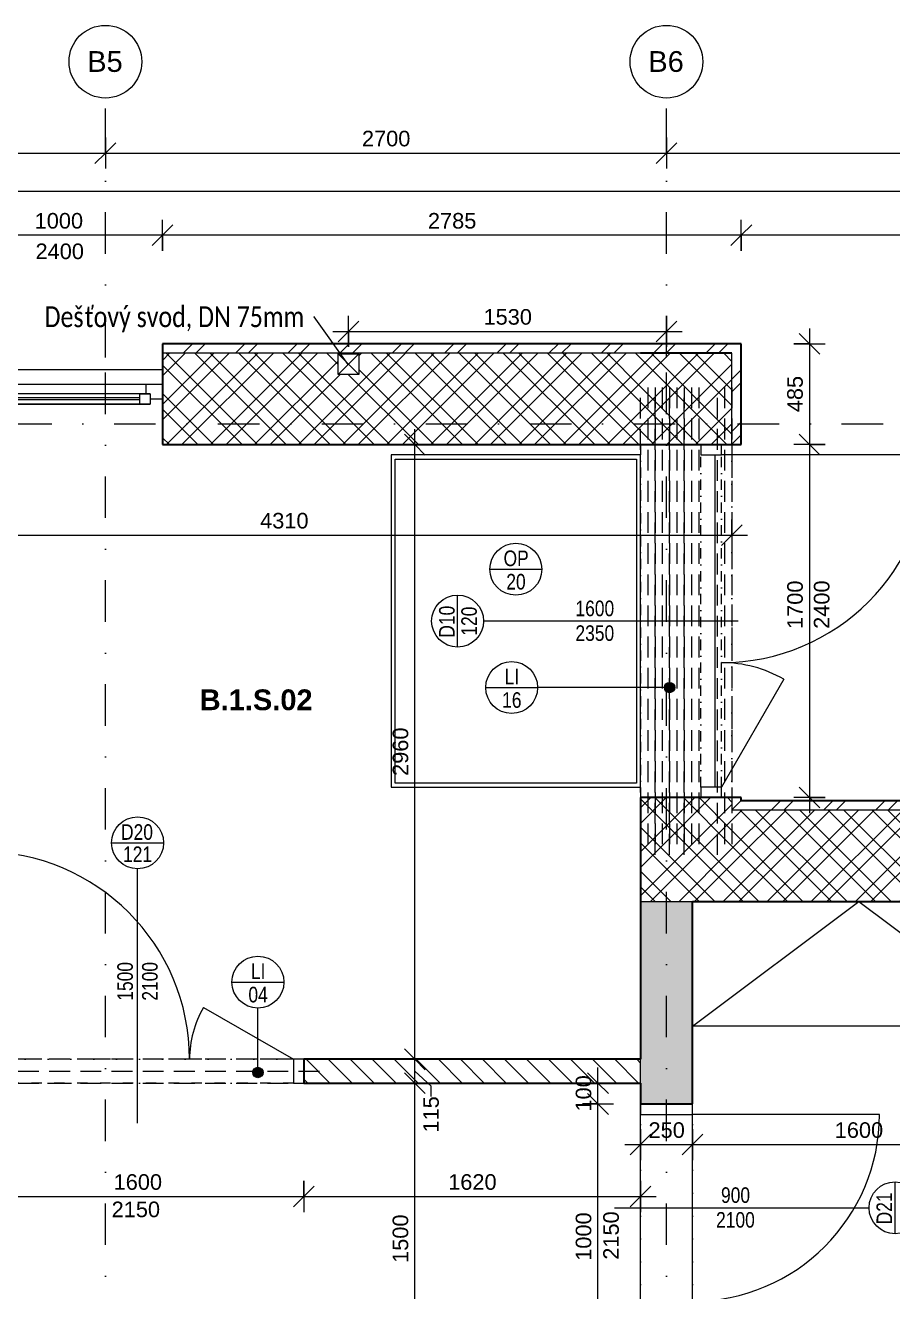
# Model space of a CAD drawing. Header units: millimetres. Extents: x -8633 to 38101, y -2985 to 57546.
# Drawn here: x 12186 to 16359, y 51424 to 57522 of the extents above; entities that cross this region are included whole.
import ezdxf

# ---------------------------------------------------------------- set-up
doc = ezdxf.new("R2010")
doc.units = ezdxf.units.MM
for name, pattern in [('HA_Dash_3mm-S1mm', [150, 100, -50]), ('HA_DashDot_10mm-S3mm', [500, 200, -150, 0, -150]), ('HA_DashDot_2_2mm-S0_6mm', [110, 50, -30, 0, -30])]:
    doc.linetypes.add(name, pattern=pattern)
for name, color, linetype, lineweight in [('A-____-____-DIMS', 9, 'Continuous', 5), ('A-____-____-DIMS-50', 9, 'Continuous', 5), ('A-AREA-____-IDEN', 9, 'Continuous', 9), ('A-DOOR-____-IDEN', 9, 'Continuous', 9), ('A-DOOR-____-MCUT', 9, 'HA_DashDot_2_2mm-S0_6mm', 9), ('A-DOOR-____-OTLN', 9, 'Continuous', 9), ('A-DOOR-FRAM-MCUT', 9, 'Continuous', 9), ('A-FLOR-____-OTLN', 9, 'Continuous', 9), ('A-GENM-____-HDLN', 9, 'HA_Dash_3mm-S1mm', 9), ('A-GENM-____-IDEN', 9, 'Continuous', 9), ('A-GENM-____-OTLN', 9, 'Continuous', 9), ('A-GLAZ-____-IDEN', 9, 'Continuous', 9), ('A-GLAZ-____-MCUT', 9, 'Continuous', 5), ('A-GLAZ-____-OTLN', 9, 'Continuous', 5), ('A-WALL-____-MCUT', 9, 'Continuous', 25), ('A-WALL-____-PATT', 9, 'Continuous', 25), ('G-____-____-TEXT', 9, 'Continuous', 5), ('I-FURN-____-OTLN', 9, 'Continuous', 9), ('I-WALL-____-MCUT', 9, 'Continuous', 25), ('M-HVAC-DUCT-OTLN', 9, 'Continuous', 9), ('S-GRID-____-IDEN', 9, 'Continuous', 9), ('S-GRID-____-OTLN', 9, 'Continuous', 5)]:
    doc.layers.add(name, color=color, linetype=linetype, lineweight=lineweight)
doc.styles.add('Arial', font='arial.ttf', dxfattribs={"height": 100})
doc.styles.add('Arial_1', font='arial.ttf', dxfattribs={"height": 75})
doc.styles.add('Arial_2', font='arial.ttf', dxfattribs={"width": 0.8, "height": 75})
doc.styles.add('Arial_B', font='arialbd.ttf', dxfattribs={"height": 100})
doc.styles.add('Calibri_1', font='calibri.ttf', dxfattribs={"width": 0.8, "height": 100})
doc.dimstyles.new('Inner_Dimensions', dxfattribs={"dimscale": 304.8, "dimtxt": 76.519455, "dimasz": 0.328084, "dimexe": 0.246063, "dimexo": 0.0625, "dimgap": 0.032808, "dimtad": 1, "dimdec": 0, "dimzin": 0, "dimdsep": 46, "dimtxsty": 'Arial_1', "dimblk1": 'OBLIQUE', "dimblk2": 'OBLIQUE', "dimsah": 1, "dimcen": 0.09, "dimdle": 0.246063, "dimazin": 0, "dimtfac": 1, "dimtdec": 4, "dimtix": 1, "dimtmove": 0, "dimatfit": 3, "dimfxl": 0.246063, "dimfxlon": 1, "dimtvp": 1, "dimtolj": 1, "dimtzin": 0, "dimlwd": 9, "dimlwe": 9, "dimarcsym": 2})
doc.dimstyles.new('Inner_Dimensions_1', dxfattribs={"dimscale": 304.8, "dimtxt": 76.519455, "dimasz": 0.328084, "dimexe": 0.246063, "dimexo": 0.0625, "dimgap": 0.032808, "dimtad": 1, "dimdec": 0, "dimzin": 0, "dimdsep": 46, "dimtxsty": 'Arial_1', "dimblk1": 'OBLIQUE', "dimblk2": 'OBLIQUE', "dimsah": 1, "dimcen": 0.09, "dimdle": 0.246063, "dimazin": 0, "dimtfac": 1, "dimtdec": 4, "dimtix": 1, "dimtmove": 2, "dimatfit": 3, "dimfxl": 0.246063, "dimfxlon": 1, "dimtvp": 1, "dimtolj": 1, "dimtzin": 0, "dimlwd": 9, "dimlwe": 9, "dimarcsym": 2})
doc.dimstyles.new('Inner_Dimensions_2', dxfattribs={"dimscale": 304.8, "dimtxt": 76.519455, "dimasz": 0.328084, "dimexe": 0.246063, "dimexo": 0.0625, "dimgap": 0.032808, "dimtad": 1, "dimdec": 0, "dimzin": 0, "dimdsep": 46, "dimtxsty": 'Arial_1', "dimblk1": 'OBLIQUE', "dimblk2": 'OBLIQUE', "dimsah": 1, "dimcen": 0.09, "dimdle": 0.246063, "dimazin": 0, "dimtfac": 1, "dimtdec": 4, "dimtix": 1, "dimtmove": 1, "dimatfit": 3, "dimfxl": 0.246063, "dimfxlon": 1, "dimtvp": 1, "dimtolj": 1, "dimtzin": 0, "dimlwd": 9, "dimlwe": 9, "dimarcsym": 2})
pattern_1 = [(45, (0, 0), (-106.066, 106.066), []), (45, (75, 0), (-106.066, 106.066), []), (315, (0, 0), (106.066, 106.066), []), (315, (75, 0), (106.066, 106.066), [])]
pattern_2 = [(45, (0, 0), (-125.7236, 125.7236), []), (45, (0, 190.5), (-125.7236, 125.7236), [])]

# ---------------------------------------------------------------- blocks, each defined once
blk = doc.blocks.new('HA_DR_Single_Swing_Solid - In_BJ_900x2100_Vstupni-2124274-DPS_1NP - B')
at = {"layer": 'A-DOOR-____-MCUT'}
for p, q in [((-450, 125), (450, 125)), ((-450, -125), (450, -125))]:
    blk.add_line(p, q, dxfattribs=at)
at = {"layer": 'A-DOOR-____-OTLN'}
for p, q in [((-500, 125), (500, 125)), ((-500, -125), (500, -125))]:
    blk.add_line(p, q, dxfattribs=at)
at = {"layer": 'A-DOOR-____-OTLN', "lineweight": 5}
blk.add_line((450, -1025), (450, -125), dxfattribs=at)
blk.add_arc((450, -125), 900, 180, 270, dxfattribs=at)
at = {"layer": 'A-DOOR-FRAM-MCUT'}
for p, q in [((-450, 125), (-500, 125)), ((-450, -125), (-450, 125)), ((500, 125), (450, 125)), ((450, 125), (450, -125)), ((-500, -125), (-450, -125)), ((450, -125), (500, -125))]:
    blk.add_line(p, q, dxfattribs=at)
blk = doc.blocks.new('HA_DR_Double_Swing_Solid - In_OBJ_1500x2100_1000-1827100-DPS_1NP - B')
at = {"layer": 'A-DOOR-____-MCUT'}
for p, q in [((-750, 57.5), (750, 57.5)), ((-750, -57.5), (750, -57.5))]:
    blk.add_line(p, q, dxfattribs=at)
at = {"layer": 'A-DOOR-____-OTLN', "lineweight": 5}
for p, q in [((-317, -307.5), (-750, -57.5)), ((750, -1057.5), (750, -57.5))]:
    blk.add_line(p, q, dxfattribs=at)
for centre, radius, start, end in [((-750, -57.5), 500, 330, 0), ((750, -57.5), 1000, 180, 270)]:
    blk.add_arc(centre, radius, start, end, dxfattribs=at)
at = {"layer": 'A-DOOR-FRAM-MCUT'}
for p, q in [((-750, 57.5), (-800, 57.5)), ((-750, -57.5), (-750, 57.5)), ((800, 57.5), (750, 57.5)), ((750, 57.5), (750, -57.5)), ((-800, -57.5), (-750, -57.5)), ((750, -57.5), (800, -57.5))]:
    blk.add_line(p, q, dxfattribs=at)
blk = doc.blocks.new('HA_WD_SinglePanel - 1000x2400-1670805-DPS_1NP - B')
at = {"layer": 'A-GLAZ-____-MCUT'}
for p, q in [((-420, 70), (-500, 70)), ((-420, 25), (-420, 70)), ((500, 70), (420, 70)), ((420, 70), (420, 25)), ((-500, 0), (-440, 0)), ((-440, -25), (-440, 25)), ((-440, 25), (-390, 25)), ((-390, 25), (-390, -25)), ((390, 5), (-390, 5)), ((390, -25), (390, 25)), ((390, 25), (440, 25)), ((440, 25), (440, -25)), ((440, 0), (500, 0)), ((-390, -25), (-440, -25)), ((390, -5), (-390, -5)), ((440, -25), (390, -25))]:
    blk.add_line(p, q, dxfattribs=at)
at = {"layer": 'A-GLAZ-____-OTLN'}
for p, q in [((420, 70), (-420, 70)), ((440, 25), (-440, 25)), ((-440, -25), (-440, 25)), ((390, 25), (-390, 25)), ((440, 25), (440, -25)), ((-440, -25), (440, -25)), ((390, -25), (-390, -25))]:
    blk.add_line(p, q, dxfattribs=at)
blk = doc.blocks.new('HA_DR_Double_Swing_Solid_FrameButt - In_FAS_1600x2350_1000-2015541-DPS_1NP - B')
at = {"layer": 'A-DOOR-____-MCUT'}
for p, q in [((850, 220), (-850, 220)), ((-800, -70), (800, -70)), ((-800, -170), (800, -170)), ((850, -220), (-850, -220))]:
    blk.add_line(p, q, dxfattribs=at)
at = {"layer": 'A-DOOR-____-OTLN', "lineweight": 5}
for p, q in [((-280.4, -470), (-800, -170)), ((800, -1170), (800, -170))]:
    blk.add_line(p, q, dxfattribs=at)
for centre, radius, start, end in [((-800, -170), 600, 330, 360), ((800, -170), 1000, 180, 270)]:
    blk.add_arc(centre, radius, start, end, dxfattribs=at)
at = {"layer": 'A-DOOR-FRAM-MCUT'}
for p, q in [((-800, -70), (-850, -70)), ((-800, -170), (-800, -70)), ((850, -70), (800, -70)), ((800, -70), (800, -170)), ((-850, -170), (-800, -170)), ((800, -170), (850, -170))]:
    blk.add_line(p, q, dxfattribs=at)
blk = doc.blocks.new('NAB_Šatní_skříň_ADNS - 600x2000xšířka-1488385-DPS_1NP - B')
at = {"layer": 'I-FURN-____-OTLN'}
for p, q in [((0, -600), (800, 0)), ((800, 0), (1600, -600)), ((1600, -600), (0, -600))]:
    blk.add_line(p, q, dxfattribs=at)
blk = doc.blocks.new('Cistici zona_ram - Cistici zona_ram-1747755-DPS_1NP - B')
at = {"layer": 'A-GENM-____-OTLN'}
for p, q in [((15145.7, 55453), (13945.7, 55453)), ((13945.7, 55453), (13945.7, 53853)), ((13965.7, 53873), (13965.7, 55433)), ((13965.7, 55433), (15125.7, 55433)), ((15125.7, 55433), (15125.7, 53873)), ((15145.7, 53853), (15145.7, 55453)), ((13945.7, 53853), (15145.7, 53853)), ((15125.7, 53873), (13965.7, 53873))]:
    blk.add_line(p, q, dxfattribs=at)
blk = doc.blocks.new('TB_Porotherm KP11_5_1750mm - TB_Porotherm KP11_5_1750mm-1925687-DPS_1NP - B')
at = {"layer": 'A-GENM-____-HDLN'}
for p, q in [((875, 57.5), (-875, 57.5)), ((-875, 0), (875, 0)), ((-875, -57.5), (875, -57.5))]:
    blk.add_line(p, q, dxfattribs=at)
blk = doc.blocks.new('TB_Porotherm KP7_2250mm - TB_Porotherm KP7_2250mm-1947817-DPS_1NP - B')
at = {"layer": 'A-GENM-____-HDLN'}
for p, q in [((-1125, 35), (1125, 35)), ((-1125, 0), (1125, 0)), ((1125, -35), (-1125, -35))]:
    blk.add_line(p, q, dxfattribs=at)
blk = doc.blocks.new('Grid - Radius 3_5mm-353793-DPS_1NP - B')
at = {"layer": 'S-GRID-____-IDEN'}
blk.add_circle((0, 0), 3.5, dxfattribs=at)
blk = doc.blocks.new('DIMBLOCK1-DPS_1NP - B')
at = {"layer": 'A-____-____-DIMS-50', "lineweight": 9}
for p, q in [((15959, 56062.7), (15959, 55503)), ((15884, 55987.7), (16034, 55987.7)), ((15959, 55987.7), (15884, 55987.7)), ((15959, 55987.7), (15909, 56037.7)), ((15959, 55987.7), (16009, 55937.7)), ((15959, 55503), (15909, 55553)), ((16034, 55503), (15884, 55503)), ((15959, 55503), (16009, 55453)), ((15959, 55503), (16034, 55503))]:
    blk.add_line(p, q, dxfattribs=at)
at = {"layer": 'A-____-____-DIMS-50', "color": 0, "lineweight": 9, "insert": (15851.6, 55658.8), "char_height": 75, "width": 207.662, "attachment_point": 1, "rotation": 90, "line_spacing_factor": 0.941778, "style": 'Arial_1'}
blk.add_mtext('485', dxfattribs=at)
blk = doc.blocks.new('_Oblique')
at = {"color": 0, "linetype": 'ByBlock', "lineweight": -2}
blk.add_line((-0.5, -0.5), (0.5, 0.5), dxfattribs=at)
blk = doc.blocks.new('DIMBLOCK2-DPS_1NP - B')
at = {"layer": 'A-____-____-DIMS-50', "lineweight": 9}
for p, q in [((15959, 55503), (15909, 55553)), ((16034, 55503), (15884, 55503)), ((15959, 55503), (15959, 53728)), ((15959, 55503), (16009, 55453)), ((15959, 55503), (16034, 55503)), ((15959, 53803), (15909, 53853)), ((16034, 53803), (15884, 53803)), ((15959, 53803), (16009, 53753)), ((15959, 53803), (16034, 53803))]:
    blk.add_line(p, q, dxfattribs=at)
at = {"layer": 'A-____-____-DIMS-50', "color": 0, "lineweight": 9, "insert": (15851.6, 54615.1), "char_height": 75, "width": 276.883, "attachment_point": 1, "rotation": 90, "line_spacing_factor": 0.941778, "style": 'Arial_1'}
blk.add_mtext('1700', dxfattribs=at)
blk = doc.blocks.new('DIMBLOCK56-DPS_1NP - B')
at = {"layer": 'A-____-____-DIMS-50', "lineweight": 9}
for p, q in [((15630.7, 56435.9), (15630.7, 56585.9)), ((15630.7, 56510.9), (15680.7, 56560.9)), ((21205.7, 56435.9), (21205.7, 56585.9)), ((21205.7, 56510.9), (21255.7, 56560.9)), ((15630.7, 56510.9), (15580.7, 56460.9)), ((21280.7, 56510.9), (15630.7, 56510.9)), ((15630.7, 56510.9), (15630.7, 56435.9)), ((21205.7, 56510.9), (21155.7, 56460.9)), ((21205.7, 56510.9), (21205.7, 56435.9))]:
    blk.add_line(p, q, dxfattribs=at)
at = {"layer": 'A-____-____-DIMS-50', "color": 0, "lineweight": 9, "insert": (18302.8, 56618.2), "char_height": 75, "width": 276.883, "attachment_point": 1, "line_spacing_factor": 0.941778, "style": 'Arial_1'}
blk.add_mtext('5575', dxfattribs=at)
blk = doc.blocks.new('DIMBLOCK57-DPS_1NP - B')
at = {"layer": 'A-____-____-DIMS-50', "lineweight": 9}
for p, q in [((12845.7, 56435.9), (12845.7, 56585.9)), ((12845.7, 56510.9), (12895.7, 56560.9)), ((15630.7, 56435.9), (15630.7, 56585.9)), ((15630.7, 56510.9), (15680.7, 56560.9)), ((12845.7, 56510.9), (12795.7, 56460.9)), ((15630.7, 56510.9), (12845.7, 56510.9)), ((12845.7, 56510.9), (12845.7, 56435.9)), ((15630.7, 56510.9), (15580.7, 56460.9)), ((15630.7, 56510.9), (15630.7, 56435.9))]:
    blk.add_line(p, q, dxfattribs=at)
at = {"layer": 'A-____-____-DIMS-50', "color": 0, "lineweight": 9, "insert": (14122.8, 56618.2), "char_height": 75, "width": 276.883, "attachment_point": 1, "line_spacing_factor": 0.941778, "style": 'Arial_1'}
blk.add_mtext('2785', dxfattribs=at)
blk = doc.blocks.new('DIMBLOCK58-DPS_1NP - B')
at = {"layer": 'A-____-____-DIMS-50', "lineweight": 9}
for p, q in [((11845.7, 56435.9), (11845.7, 56585.9)), ((11845.7, 56510.9), (11895.7, 56560.9)), ((12845.7, 56435.9), (12845.7, 56585.9)), ((12845.7, 56510.9), (12895.7, 56560.9)), ((11845.7, 56510.9), (11795.7, 56460.9)), ((12845.7, 56510.9), (11845.7, 56510.9)), ((11845.7, 56510.9), (11845.7, 56435.9)), ((12845.7, 56510.9), (12795.7, 56460.9)), ((12845.7, 56510.9), (12845.7, 56435.9))]:
    blk.add_line(p, q, dxfattribs=at)
at = {"layer": 'A-____-____-DIMS-50', "color": 0, "lineweight": 9, "insert": (12230.3, 56618.2), "char_height": 75, "width": 276.883, "attachment_point": 1, "line_spacing_factor": 0.941778, "style": 'Arial_1'}
blk.add_mtext('1000', dxfattribs=at)
blk = doc.blocks.new('HA_TAG_Door_TypeMark_wDimensions - Scale50_Right with Bouble-921060-DPS_1NP - B')
at = {"layer": 'A-DOOR-____-IDEN'}
for p, q in [((0, 5), (0, -19.5)), ((-2.5, -22), (2.5, -22))]:
    blk.add_line(p, q, dxfattribs=at)
blk.add_circle((0, -22), 2.5, dxfattribs=at)
blk = doc.blocks.new('HA_TAG_Door_TypeMark_wDimensions - Scale50_Left with Bouble-921048-DPS_1NP - B')
at = {"layer": 'A-DOOR-____-IDEN'}
for p, q in [((-2.5, 22), (2.5, 22)), ((0, -5), (0, 19.5))]:
    blk.add_line(p, q, dxfattribs=at)
blk.add_circle((0, 22), 2.5, dxfattribs=at)
blk = doc.blocks.new('DIMBLOCK143-DPS_1NP - B')
at = {"layer": 'A-____-____-DIMS-50', "lineweight": 9}
for p, q in [((11275.7, 55141.7), (11275.7, 54991.7)), ((11275.7, 55066.7), (11275.7, 55141.7)), ((15585.7, 55141.7), (15585.7, 54991.7)), ((15585.7, 55066.7), (15585.7, 55141.7)), ((11275.7, 55066.7), (11225.7, 55016.7)), ((11275.7, 55066.7), (11325.7, 55116.7)), ((11275.7, 55066.7), (15660.7, 55066.7)), ((15585.7, 55066.7), (15535.7, 55016.7)), ((15585.7, 55066.7), (15635.7, 55116.7))]:
    blk.add_line(p, q, dxfattribs=at)
at = {"layer": 'A-____-____-DIMS-50', "color": 0, "lineweight": 9, "insert": (13315.3, 55174), "char_height": 75, "width": 276.883, "attachment_point": 1, "line_spacing_factor": 0.941778, "style": 'Arial_1'}
blk.add_mtext('4310', dxfattribs=at)
blk = doc.blocks.new('DIMBLOCK151-DPS_1NP - B')
at = {"layer": 'A-____-____-DIMS-50', "lineweight": 9}
for p, q in [((14866.2, 52327.7), (15016.2, 52327.7)), ((14941.2, 52327.7), (14866.2, 52327.7)), ((14941.2, 52327.7), (14891.2, 52377.7)), ((14941.2, 51327.7), (14941.2, 52327.7)), ((14941.2, 52327.7), (14991.2, 52277.7)), ((14941.2, 51327.7), (14891.2, 51377.7)), ((14866.2, 51327.7), (15016.2, 51327.7)), ((14941.2, 51327.7), (14866.2, 51327.7)), ((14941.2, 51327.7), (14991.2, 51277.7))]:
    blk.add_line(p, q, dxfattribs=at)
at = {"layer": 'A-____-____-DIMS-50', "color": 0, "lineweight": 9, "insert": (14833.9, 51572.6), "char_height": 75, "width": 276.883, "attachment_point": 1, "rotation": 90, "line_spacing_factor": 0.941778, "style": 'Arial_1'}
blk.add_mtext('1000', dxfattribs=at)
blk = doc.blocks.new('DIMBLOCK152-DPS_1NP - B')
at = {"layer": 'A-____-____-DIMS-50', "lineweight": 9}
for p, q in [((14941.2, 52427.7), (14891.2, 52477.7)), ((14941.2, 52327.7), (14941.2, 52502.7)), ((14866.2, 52427.7), (15016.2, 52427.7)), ((14941.2, 52427.7), (14866.2, 52427.7)), ((14941.2, 52427.7), (14991.2, 52377.7)), ((14866.2, 52327.7), (15016.2, 52327.7)), ((14941.2, 52327.7), (14866.2, 52327.7)), ((14941.2, 52327.7), (14891.2, 52377.7)), ((14941.2, 52327.7), (14991.2, 52277.7))]:
    blk.add_line(p, q, dxfattribs=at)
at = {"layer": 'A-____-____-DIMS-50', "color": 0, "lineweight": 9, "insert": (14833.9, 52291.2), "char_height": 75, "width": 207.662, "attachment_point": 1, "rotation": 90, "line_spacing_factor": 0.941778, "style": 'Arial_1'}
blk.add_mtext('100', dxfattribs=at)
blk = doc.blocks.new('DIMBLOCK173-DPS_1NP - B')
at = {"layer": 'A-____-____-DIMS-50', "lineweight": 9}
for p, q in [((14060.2, 52427.7), (14010.2, 52477.7)), ((13985.2, 52427.7), (14135.2, 52427.7)), ((14060.2, 52427.7), (13985.2, 52427.7)), ((14060.2, 50927.7), (14060.2, 52427.7)), ((14060.2, 52427.7), (14110.2, 52377.7)), ((13985.2, 50927.7), (14135.2, 50927.7)), ((14060.2, 50927.7), (13985.2, 50927.7)), ((14060.2, 50927.7), (14010.2, 50977.7)), ((14060.2, 50927.7), (14110.2, 50877.7))]:
    blk.add_line(p, q, dxfattribs=at)
at = {"layer": 'A-____-____-DIMS-50', "color": 0, "lineweight": 9, "insert": (13952.9, 51562.4), "char_height": 75, "width": 276.883, "attachment_point": 1, "rotation": 90, "line_spacing_factor": 0.941778, "style": 'Arial_1'}
blk.add_mtext('1500', dxfattribs=at)
blk = doc.blocks.new('DIMBLOCK174-DPS_1NP - B')
at = {"layer": 'A-____-____-DIMS-50', "lineweight": 9}
for p, q in [((14060.2, 52542.7), (14010.2, 52592.7)), ((13985.2, 52542.7), (14135.2, 52542.7)), ((14060.2, 52542.7), (13985.2, 52542.7)), ((14060.2, 52427.7), (14060.2, 52542.7)), ((14060.2, 52542.7), (14110.2, 52492.7)), ((14060.2, 52427.7), (14010.2, 52477.7)), ((14138.6, 52413.1), (14060.2, 52485.2)), ((13985.2, 52427.7), (14135.2, 52427.7)), ((14060.2, 52427.7), (13985.2, 52427.7)), ((14060.2, 52427.7), (14110.2, 52377.7)), ((14138.6, 52363.1), (14138.6, 52413.1))]:
    blk.add_line(p, q, dxfattribs=at)
at = {"layer": 'A-____-____-DIMS-50', "color": 0, "lineweight": 9, "insert": (14100.1, 52190.1), "char_height": 75, "width": 207.662, "attachment_point": 1, "rotation": 90, "line_spacing_factor": 0.941778, "style": 'Arial_1'}
blk.add_mtext('115', dxfattribs=at)
blk = doc.blocks.new('DIMBLOCK175-DPS_1NP - B')
at = {"layer": 'A-____-____-DIMS-50', "lineweight": 9}
for p, q in [((14060.2, 55502.7), (14010.2, 55552.7)), ((14060.2, 52542.7), (14060.2, 55577.7)), ((13985.2, 55502.7), (14135.2, 55502.7)), ((14060.2, 55502.7), (13985.2, 55502.7)), ((14060.2, 55502.7), (14110.2, 55452.7)), ((14060.2, 52542.7), (14010.2, 52592.7)), ((13985.2, 52542.7), (14135.2, 52542.7)), ((14060.2, 52542.7), (13985.2, 52542.7)), ((14060.2, 52542.7), (14110.2, 52492.7))]:
    blk.add_line(p, q, dxfattribs=at)
at = {"layer": 'A-____-____-DIMS-50', "color": 0, "lineweight": 9, "insert": (13952.9, 53907.4), "char_height": 75, "width": 276.883, "attachment_point": 1, "rotation": 90, "line_spacing_factor": 0.941778, "style": 'Arial_1'}
blk.add_mtext('2960', dxfattribs=at)
blk = doc.blocks.new('DIMBLOCK216-DPS_1NP - B')
at = {"layer": 'A-____-____-DIMS-50', "lineweight": 9}
for p, q in [((-6864.3, 56647.5), (-6864.3, 56797.5)), ((-6864.3, 56722.5), (-6814.3, 56772.5)), ((21205.7, 56647.5), (21205.7, 56797.5)), ((21205.7, 56722.5), (21255.7, 56772.5)), ((-6939.3, 56722.5), (21280.7, 56722.5)), ((-6864.3, 56722.5), (-6914.3, 56672.5)), ((-6864.3, 56722.5), (-6864.3, 56647.5)), ((21205.7, 56722.5), (21155.7, 56672.5)), ((21205.7, 56722.5), (21205.7, 56647.5))]:
    blk.add_line(p, q, dxfattribs=at)
at = {"layer": 'A-____-____-DIMS-50', "color": 0, "lineweight": 9, "insert": (6780.8, 56829.9), "char_height": 75, "width": 346.103, "attachment_point": 1, "line_spacing_factor": 0.941778, "style": 'Arial_1'}
blk.add_mtext('28070', dxfattribs=at)
blk = doc.blocks.new('HA_TAG_GM_Products - Generic-588599-DPS_1NP - B')
at = {"layer": 'A-GENM-____-IDEN'}
blk.add_line((-2.5, 0), (2.5, 0), dxfattribs=at)
blk.add_circle((0, 0), 2.5, dxfattribs=at)
blk = doc.blocks.new('DIMBLOCK232-DPS_1NP - B')
at = {"layer": 'A-____-____-DIMS-50', "lineweight": 9}
for p, q in [((7170.7, 56981.7), (7170.7, 56831.7)), ((7170.7, 56906.7), (7170.7, 56981.7)), ((7170.7, 56906.7), (7220.7, 56956.7)), ((12570.7, 56981.7), (12570.7, 56831.7)), ((12570.7, 56906.7), (12570.7, 56981.7)), ((12570.7, 56906.7), (12620.7, 56956.7)), ((7170.7, 56906.7), (7120.7, 56856.7)), ((7170.7, 56906.7), (12570.7, 56906.7)), ((12570.7, 56906.7), (12520.7, 56856.7))]:
    blk.add_line(p, q, dxfattribs=at)
at = {"layer": 'A-____-____-DIMS-50', "color": 0, "lineweight": 9, "insert": (9755.3, 57014.1), "char_height": 75, "width": 276.883, "attachment_point": 1, "line_spacing_factor": 0.941778, "style": 'Arial_1'}
blk.add_mtext('5400', dxfattribs=at)
blk = doc.blocks.new('DIMBLOCK233-DPS_1NP - B')
at = {"layer": 'A-____-____-DIMS-50', "lineweight": 9}
for p, q in [((12570.7, 56981.7), (12570.7, 56831.7)), ((12570.7, 56906.7), (12570.7, 56981.7)), ((12570.7, 56906.7), (12620.7, 56956.7)), ((15270.7, 56981.7), (15270.7, 56831.7)), ((15270.7, 56906.7), (15270.7, 56981.7)), ((15270.7, 56906.7), (15320.7, 56956.7)), ((12570.7, 56906.7), (12520.7, 56856.7)), ((12570.7, 56906.7), (15270.7, 56906.7)), ((15270.7, 56906.7), (15220.7, 56856.7))]:
    blk.add_line(p, q, dxfattribs=at)
at = {"layer": 'A-____-____-DIMS-50', "color": 0, "lineweight": 9, "insert": (13805.3, 57014.1), "char_height": 75, "width": 276.883, "attachment_point": 1, "line_spacing_factor": 0.941778, "style": 'Arial_1'}
blk.add_mtext('2700', dxfattribs=at)
blk = doc.blocks.new('DIMBLOCK234-DPS_1NP - B')
at = {"layer": 'A-____-____-DIMS-50', "lineweight": 9}
for p, q in [((15270.7, 56981.7), (15270.7, 56831.7)), ((15270.7, 56906.7), (15270.7, 56981.7)), ((15270.7, 56906.7), (15320.7, 56956.7)), ((20820.7, 56981.7), (20820.7, 56831.7)), ((20820.7, 56906.7), (20820.7, 56981.7)), ((20820.7, 56906.7), (20870.7, 56956.7)), ((15270.7, 56906.7), (15220.7, 56856.7)), ((15270.7, 56906.7), (20895.7, 56906.7)), ((20820.7, 56906.7), (20770.7, 56856.7))]:
    blk.add_line(p, q, dxfattribs=at)
at = {"layer": 'A-____-____-DIMS-50', "color": 0, "lineweight": 9, "insert": (17930.3, 57014.1), "char_height": 75, "width": 276.883, "attachment_point": 1, "line_spacing_factor": 0.941778, "style": 'Arial_1'}
blk.add_mtext('5550', dxfattribs=at)
blk = doc.blocks.new('DIMBLOCK238-DPS_1NP - B')
at = {"layer": 'A-____-____-DIMS-50', "lineweight": 9}
for p, q in [((13740.7, 55973), (13740.7, 56123)), ((15270.7, 56123), (15270.7, 55973)), ((15270.7, 56048), (15270.7, 56123)), ((13665.7, 56048), (15345.7, 56048)), ((13740.7, 56048), (13690.7, 55998)), ((13740.7, 56048), (13790.7, 56098)), ((13740.7, 56048), (13740.7, 55973)), ((15270.7, 56048), (15220.7, 55998)), ((15270.7, 56048), (15320.7, 56098))]:
    blk.add_line(p, q, dxfattribs=at)
at = {"layer": 'A-____-____-DIMS-50', "color": 0, "lineweight": 9, "insert": (14390.3, 56155.4), "char_height": 75, "width": 276.883, "attachment_point": 1, "line_spacing_factor": 0.941778, "style": 'Arial_1'}
blk.add_mtext('1530', dxfattribs=at)
blk = doc.blocks.new('DIMBLOCK301-DPS_1NP - B')
at = {"layer": 'A-____-____-DIMS-50', "lineweight": 9}
for p, q in [((11925.7, 51957.1), (11925.7, 51807.1)), ((11925.7, 51882.1), (11925.7, 51957.1)), ((13525.7, 51957.1), (13525.7, 51807.1)), ((13525.7, 51882.1), (13525.7, 51957.1)), ((11925.7, 51882.1), (11975.7, 51932.1)), ((13525.7, 51882.1), (13575.7, 51932.1)), ((11925.7, 51882.1), (11875.7, 51832.1)), ((11925.7, 51882.1), (13525.7, 51882.1)), ((13525.7, 51882.1), (13475.7, 51832.1))]:
    blk.add_line(p, q, dxfattribs=at)
at = {"layer": 'A-____-____-DIMS-50', "color": 0, "lineweight": 9, "insert": (12610.3, 51989.5), "char_height": 75, "width": 276.883, "attachment_point": 1, "line_spacing_factor": 0.941778, "style": 'Arial_1'}
blk.add_mtext('1600', dxfattribs=at)
blk = doc.blocks.new('DIMBLOCK302-DPS_1NP - B')
at = {"layer": 'A-____-____-DIMS-50', "lineweight": 9}
for p, q in [((13525.7, 51957.1), (13525.7, 51807.1)), ((13525.7, 51882.1), (13525.7, 51957.1)), ((15145.7, 51957.1), (15145.7, 51807.1)), ((15145.7, 51882.1), (15145.7, 51957.1)), ((13525.7, 51882.1), (13575.7, 51932.1)), ((15145.7, 51882.1), (15195.7, 51932.1)), ((13525.7, 51882.1), (13475.7, 51832.1)), ((13525.7, 51882.1), (15220.7, 51882.1)), ((15145.7, 51882.1), (15095.7, 51832.1))]:
    blk.add_line(p, q, dxfattribs=at)
at = {"layer": 'A-____-____-DIMS-50', "color": 0, "lineweight": 9, "insert": (14220.3, 51989.5), "char_height": 75, "width": 276.883, "attachment_point": 1, "line_spacing_factor": 0.941778, "style": 'Arial_1'}
blk.add_mtext('1620', dxfattribs=at)
blk = doc.blocks.new('DIMBLOCK303-DPS_1NP - B')
at = {"layer": 'A-____-____-DIMS-50', "lineweight": 9}
for p, q in [((15145.7, 52207.1), (15145.7, 52057.1)), ((15145.7, 52132.1), (15145.7, 52207.1)), ((15395.7, 52207.1), (15395.7, 52057.1)), ((15395.7, 52132.1), (15395.7, 52207.1)), ((15145.7, 52132.1), (15195.7, 52182.1)), ((15395.7, 52132.1), (15445.7, 52182.1)), ((15070.7, 52132.1), (15395.7, 52132.1)), ((15145.7, 52132.1), (15095.7, 52082.1)), ((15395.7, 52132.1), (15345.7, 52082.1))]:
    blk.add_line(p, q, dxfattribs=at)
at = {"layer": 'A-____-____-DIMS-50', "color": 0, "lineweight": 9, "insert": (15184.2, 52239.5), "char_height": 75, "width": 207.662, "attachment_point": 1, "line_spacing_factor": 0.941778, "style": 'Arial_1'}
blk.add_mtext('250', dxfattribs=at)
blk = doc.blocks.new('DIMBLOCK304-DPS_1NP - B')
at = {"layer": 'A-____-____-DIMS-50', "lineweight": 9}
for p, q in [((15395.7, 52207.1), (15395.7, 52057.1)), ((15395.7, 52132.1), (15395.7, 52207.1)), ((16995.7, 52207.1), (16995.7, 52057.1)), ((16995.7, 52132.1), (16995.7, 52207.1)), ((15395.7, 52132.1), (15445.7, 52182.1)), ((16995.7, 52132.1), (17045.7, 52182.1)), ((15395.7, 52132.1), (15345.7, 52082.1)), ((15395.7, 52132.1), (16995.7, 52132.1)), ((16995.7, 52132.1), (16945.7, 52082.1))]:
    blk.add_line(p, q, dxfattribs=at)
at = {"layer": 'A-____-____-DIMS-50', "color": 0, "lineweight": 9, "insert": (16080.3, 52239.5), "char_height": 75, "width": 276.883, "attachment_point": 1, "line_spacing_factor": 0.941778, "style": 'Arial_1'}
blk.add_mtext('1600', dxfattribs=at)

msp = doc.modelspace()

# ---------------------------------------------------------------- hatches: boundary and pattern name
at = {"layer": 'A-GENM-____-IDEN'}
h = msp.add_hatch(color=256, dxfattribs=at)
edge = h.paths.add_edge_path()
edge.add_arc((15285.7, 54333), 25, 0, 360)
h = msp.add_hatch(color=256, dxfattribs=at)
edge = h.paths.add_edge_path()
edge.add_arc((13304.7, 52479.2), 25, 0, 360)
at = {"layer": 'A-WALL-____-PATT', "lineweight": 5}
h = msp.add_hatch(dxfattribs=at)
h.set_pattern_fill('FP_3', color=256, style=0, pattern_type=2)
h.set_pattern_definition(pattern_2)
h.paths.add_polyline_path([(15585.7, 55942.7), (15630.7, 55942.7), (15630.7, 55987.7), (12845.7, 55987.7), (12845.7, 55942.7), (15145.7, 55942.7)])
h.paths.add_polyline_path([(11321.4, 55942.7), (11845.7, 55942.7), (11845.7, 55987.7), (8495.7, 55987.7), (8495.7, 55942.7)])
h.paths.add_polyline_path([(7495.7, 55942.7), (7495.7, 55987.7), (2495.7, 55987.7), (2495.7, 55942.7), (5133.9, 55942.7)])
h.paths.add_polyline_path([(245.7, 55942.7), (1495.7, 55942.7), (1495.7, 55987.7), (245.7, 55987.7)])
h.paths.add_polyline_path([(-754.3, 55942.7), (-754.3, 55987.7), (-2379.3, 55987.7), (-2379.3, 55942.7), (-1053.6, 55942.7)])
h.paths.add_polyline_path([(-3379.3, 55942.7), (-3379.3, 55987.7), (-6819.3, 55987.7), (-6819.3, 55942.7), (-4147.4, 55942.7)])
h = msp.add_hatch(dxfattribs=at)
h.set_pattern_fill('FP_1', color=256, style=0, pattern_type=2)
h.set_pattern_definition(pattern_1)
h.paths.add_polyline_path([(15145.7, 55502.7), (15145.7, 55942.7), (12845.7, 55942.7), (12845.7, 55502.7), (14415.1, 55502.7)])
h.paths.add_polyline_path([(11321.4, 55502.7), (11845.7, 55502.7), (11845.7, 55942.7), (8495.7, 55942.7), (8495.7, 55502.7), (11275.7, 55502.7)])
h.paths.add_polyline_path([(7495.7, 55502.7), (7495.7, 55942.7), (2495.7, 55942.7), (2495.7, 55502.7), (6380.7, 55502.7)])
h.paths.add_polyline_path([(245.7, 55502.7), (1495.7, 55502.7), (1495.7, 55942.7), (245.7, 55942.7)])
h.paths.add_polyline_path([(-754.3, 55502.7), (-754.3, 55942.7), (-2379.3, 55942.7), (-2379.3, 55502.7), (-1053.6, 55502.7)])
h.paths.add_polyline_path([(-3379.3, 55502.7), (-3379.3, 55942.7), (-6819.3, 55942.7), (-6819.3, 55502.7), (-4147.4, 55502.7)])
h.paths.add_polyline_path([(13690.7, 55840.5), (13690.7, 55940.5), (13790.7, 55940.5), (13790.7, 55840.5)])
h.paths.add_polyline_path([(6280.7, 55840.5), (6280.7, 55940.5), (6380.7, 55940.5), (6380.7, 55840.5)])
h.paths.add_polyline_path([(3545.7, 55840.5), (3545.7, 55940.5), (3645.7, 55940.5), (3645.7, 55840.5)])
h.paths.add_polyline_path([(-1499.3, 55840.5), (-1599.3, 55840.5), (-1599.3, 55940.5), (-1499.3, 55940.5)])
h = msp.add_hatch(dxfattribs=at)
h.set_pattern_fill('FP_1', color=256, style=0, pattern_type=2)
h.set_pattern_definition(pattern_1)
h.paths.add_polyline_path([(15585.7, 53302.7), (15585.7, 53803), (15145.7, 53803), (15145.7, 53302.7), (15395.7, 53302.7)])
h.paths.add_polyline_path([(15145.7, 55503), (15585.7, 55503), (15585.7, 55942.7), (15145.7, 55942.7)])
h = msp.add_hatch(dxfattribs=at)
h.set_pattern_fill('FP_3', color=256, style=0, pattern_type=2)
h.set_pattern_definition(pattern_2)
h.paths.add_polyline_path([(15585.7, 53787.7), (15630.7, 53787.7), (15630.7, 53803), (15585.7, 53803)])
h.paths.add_polyline_path([(15630.7, 55503), (15630.7, 55942.7), (15585.7, 55942.7), (15585.7, 55503)])
h = msp.add_hatch(dxfattribs=at)
h.set_pattern_fill('FP_3', color=256, style=0, pattern_type=2)
h.set_pattern_definition(pattern_2)
h.paths.add_polyline_path([(21160.7, 53742.7), (21205.7, 53742.7), (21205.7, 53787.7), (15585.7, 53787.7), (15585.7, 53742.7), (20602.6, 53742.7)])
h = msp.add_hatch(dxfattribs=at)
h.set_pattern_fill('FP_1', color=256, style=0, pattern_type=2)
h.set_pattern_definition(pattern_1)
h.paths.add_polyline_path([(21160.7, 53302.7), (21205.7, 53302.7), (21205.7, 53742.7), (15585.7, 53742.7), (15585.7, 53302.7), (20720.7, 53302.7)])
h.paths.add_polyline_path([(20520.7, 53640.4), (20420.7, 53640.4), (20420.7, 53740.4), (20520.7, 53740.4), (20520.7, 53673.2)])
at = {"layer": 'A-WALL-____-PATT', "lineweight": 9}
h = msp.add_hatch(color=256, dxfattribs=at)
h.paths.add_polyline_path([(15280.7, 50677.7), (15395.7, 50677.7), (15395.7, 51327.7), (15145.7, 51327.7), (15145.7, 50677.7)])
h.paths.add_polyline_path([(15145.7, 52327.7), (15395.7, 52327.7), (15395.7, 53302.7), (15145.7, 53302.7), (15145.7, 52427.7)])
at = {"layer": 'A-WALL-____-PATT', "lineweight": 5}
h = msp.add_hatch(dxfattribs=at)
h.set_pattern_fill('FP_2', color=256, style=0, pattern_type=2)
h.set_pattern_definition([(135, (0, 0), (-53.03301, -53.03301), [])])
h.paths.add_polyline_path([(14415.1, 52427.7), (15145.7, 52427.7), (15145.7, 52542.7), (13525.7, 52542.7), (13525.7, 52427.7)])
h.paths.add_polyline_path([(11275.7, 52427.7), (11925.7, 52427.7), (11925.7, 52542.7), (11275.7, 52542.7)])

# ---------------------------------------------------------------- linework, layer by layer
at = {"layer": 'A-FLOR-____-OTLN'}
for p, q in [((12845.7, 55862.7), (11845.7, 55862.7)), ((15505.7, 53853), (15505.7, 55453))]:
    msp.add_line(p, q, dxfattribs=at)
at = {"layer": 'A-GENM-____-IDEN'}
for p, q in [((15285.7, 54333), (14650.7, 54333)), ((13304.7, 52479.2), (13304.7, 52789.4))]:
    msp.add_line(p, q, dxfattribs=at)
for centre in [(15285.7, 54333), (13304.7, 52479.2)]:
    msp.add_circle(centre, 25, dxfattribs=at)
at = {"layer": 'A-WALL-____-MCUT'}
for p, q in [((12845.7, 55987.7), (12845.7, 55502.7)), ((15630.7, 55987.7), (12845.7, 55987.7)), ((15630.7, 55503), (15630.7, 55987.7)), ((15585.7, 55942.7), (15145.7, 55942.7)), ((12845.7, 55502.7), (15145.7, 55502.7)), ((15145.7, 55502.7), (15145.7, 55503)), ((15145.7, 55503), (15630.7, 55503)), ((15145.7, 53803), (15145.7, 53302.7)), ((15630.7, 53803), (15145.7, 53803)), ((15630.7, 53787.7), (15630.7, 53803)), ((21205.7, 53787.7), (15630.7, 53787.7)), ((15395.7, 53302.7), (16995.7, 53302.7))]:
    msp.add_line(p, q, dxfattribs=at)
at = {"layer": 'A-WALL-____-MCUT', "lineweight": 9}
for p, q in [((15145.7, 55942.7), (12845.7, 55942.7)), ((15585.7, 55503), (15585.7, 55942.7)), ((15585.7, 53803), (15585.7, 53742.7)), ((21205.7, 53742.7), (15585.7, 53742.7)), ((15145.7, 53302.7), (15395.7, 53302.7)), ((15145.7, 52427.7), (15145.7, 52542.7))]:
    msp.add_line(p, q, dxfattribs=at)
at = {"layer": 'G-____-____-TEXT', "color": 250, "lineweight": 9}
for p, q in [((13575.9, 56118.4), (13573.1, 56118.4)), ((13739.7, 55888.1), (13575.9, 56118.4))]:
    msp.add_line(p, q, dxfattribs=at)
at = {"layer": 'I-WALL-____-MCUT'}
for p, q in [((15145.7, 53302.7), (15145.7, 52542.7)), ((15395.7, 52327.7), (15395.7, 53302.7)), ((15145.7, 52542.7), (13525.7, 52542.7)), ((13525.7, 52542.7), (13525.7, 52427.7)), ((13525.7, 52427.7), (15145.7, 52427.7)), ((15145.7, 52427.7), (15145.7, 52327.7)), ((15145.7, 52327.7), (15395.7, 52327.7))]:
    msp.add_line(p, q, dxfattribs=at)
at = {"layer": 'M-HVAC-DUCT-OTLN', "lineweight": 5}
for p, q in [((13790.7, 55840.5), (13690.7, 55940.5)), ((13790.7, 55940.5), (13690.7, 55840.5)), ((13690.7, 55940.5), (13790.7, 55940.5)), ((13690.7, 55840.5), (13690.7, 55940.5)), ((13790.7, 55940.5), (13790.7, 55840.5)), ((13790.7, 55840.5), (13690.7, 55840.5))]:
    msp.add_line(p, q, dxfattribs=at)
at = {"layer": 'S-GRID-____-OTLN', "linetype": 'HA_DashDot_10mm-S3mm', "lineweight": 9}
for p, q in [((12570.7, 55921.8), (12570.7, 57171.8)), ((15270.7, 55921.8), (15270.7, 57171.8)), ((12570.7, 38646.2), (12570.7, 55921.8)), ((15270.7, 38646.2), (15270.7, 55921.8)), ((-6891.4, 55602.7), (21515.9, 55602.7))]:
    msp.add_line(p, q, dxfattribs=at)

# ---------------------------------------------------------------- block references
at = {"layer": 'A-DOOR-____-IDEN', "xscale": 49.99999999999998, "yscale": 49.99999999999998, "zscale": 49.99999999999998}
for name, p, rotation in [('HA_TAG_Door_TypeMark_wDimensions - Scale50_Left with Bouble-921048-DPS_1NP - B', (15365.7, 54653), 89.9999999999999), ('HA_TAG_Door_TypeMark_wDimensions - Scale50_Right with Bouble-921060-DPS_1NP - B', (15270.7, 51827.7), 89.99999999999991)]:
    msp.add_blockref(name, p, dxfattribs=dict(at, rotation=rotation))
msp.add_blockref('HA_TAG_Door_TypeMark_wDimensions - Scale50_Left with Bouble-921048-DPS_1NP - B', (12725.7, 52485.2), dxfattribs=at)
at = {"layer": 'A-DOOR-____-OTLN'}
for name, p, rotation in [('HA_DR_Double_Swing_Solid_FrameButt - In_FAS_1600x2350_1000-2015541-DPS_1NP - B', (15365.7, 54653), 89.9999999999998), ('HA_DR_Double_Swing_Solid - In_OBJ_1500x2100_1000-1827100-DPS_1NP - B', (12725.7, 52485.2), 180), ('HA_DR_Single_Swing_Solid - In_BJ_900x2100_Vstupni-2124274-DPS_1NP - B', (15270.7, 51827.7), 89.9999999999998)]:
    msp.add_blockref(name, p, dxfattribs=dict(at, rotation=rotation))
at = {"layer": 'A-GENM-____-IDEN', "xscale": 49.99999999999998, "yscale": 49.99999999999998, "zscale": 49.99999999999998}
for p in [(14545.7, 54902.7), (14525.7, 54333), (13304.7, 52914.4)]:
    msp.add_blockref('HA_TAG_GM_Products - Generic-588599-DPS_1NP - B', p, dxfattribs=at)
at = {"layer": 'A-GENM-____-OTLN', "rotation": 270.0000000000011}
for p in [(15180.7, 54653), (15250.7, 54653), (15320.7, 54653), (15390.7, 54653), (15550.7, 54653)]:
    msp.add_blockref('TB_Porotherm KP7_2250mm - TB_Porotherm KP7_2250mm-1947817-DPS_1NP - B', p, dxfattribs=at)
at = {"layer": 'A-GENM-____-OTLN'}
for name, p in [('Cistici zona_ram - Cistici zona_ram-1747755-DPS_1NP - B', (0, 0)), ('TB_Porotherm KP11_5_1750mm - TB_Porotherm KP11_5_1750mm-1925687-DPS_1NP - B', (12725.7, 52485.2))]:
    msp.add_blockref(name, p, dxfattribs=at)
at = {"layer": 'A-GLAZ-____-OTLN'}
msp.add_blockref('HA_WD_SinglePanel - 1000x2400-1670805-DPS_1NP - B', (12345.7, 55722.7), dxfattribs=at)
at = {"layer": 'I-FURN-____-OTLN'}
msp.add_blockref('NAB_Šatní_skříň_ADNS - 600x2000xšířka-1488385-DPS_1NP - B', (15395.7, 53302.7), dxfattribs=at)
at = {"layer": 'S-GRID-____-IDEN', "xscale": 49.99999999999998, "yscale": 49.99999999999998, "zscale": 49.99999999999998}
for p in [(12570.7, 57346.8), (15270.7, 57346.8)]:
    msp.add_blockref('Grid - Radius 3_5mm-353793-DPS_1NP - B', p, dxfattribs=at)

# ---------------------------------------------------------------- texts
at = {"layer": 'A-AREA-____-IDEN', "lineweight": 5, "insert": (13024.5, 54323.9), "char_height": 100, "width": 673.417, "attachment_point": 1, "style": 'Arial_B'}
msp.add_mtext('B.1.S.02', dxfattribs=at)
at = {"layer": 'A-DOOR-____-IDEN', "lineweight": 5, "char_height": 75, "attachment_point": 1, "rotation": 90}
for s, insert, width, style in [('2400', (15979.8, 54615.6), 288.607, 'Arial_1'), ('D10', (14176.3, 54573.2), 189.198, 'Arial_2'), ('120', (14283.4, 54582.8), 173.164, 'Arial_2'), ('1500', (12628.1, 52825), 230.886, 'Arial_2'), ('2100', (12747.1, 52825), 230.886, 'Arial_2'), ('D21', (16281.3, 51748), 189.198, 'Arial_2'), ('2150', (14966.4, 51577.7), 288.607, 'Arial_1')]:
    msp.add_mtext(s, dxfattribs=dict(at, insert=insert, width=width, style=style))
at = {"layer": 'A-DOOR-____-IDEN', "lineweight": 5, "char_height": 75, "attachment_point": 1}
for s, insert, width, style in [('1600', (14832.7, 54751.6), 230.886, 'Arial_2'), ('2350', (14832.7, 54632.5), 230.886, 'Arial_2'), ('D20', (12645.9, 53674.6), 189.198, 'Arial_2'), ('121', (12655.5, 53567.6), 173.164, 'Arial_2'), ('900', (15533.1, 51926.3), 173.164, 'Arial_2'), ('2150', (12600.7, 51857.6), 288.607, 'Arial_1'), ('2100', (15509.3, 51807.2), 230.886, 'Arial_2')]:
    msp.add_mtext(s, dxfattribs=dict(at, insert=insert, width=width, style=style))
at = {"layer": 'A-GENM-____-IDEN', "lineweight": 5, "char_height": 75, "attachment_point": 1, "style": 'Arial_2'}
for s, insert, width in [('OP', (14486.7, 54992.8), 147.51), ('20', (14499.9, 54880.1), 115.443), ('LI', (14491.9, 54423.1), 86.582), ('16', (14479.9, 54310.4), 115.443), ('LI', (13270.9, 53004.5), 86.582), ('04', (13258.9, 52891.8), 115.443)]:
    msp.add_mtext(s, dxfattribs=dict(at, insert=insert, width=width))
at = {"layer": 'A-GLAZ-____-IDEN', "lineweight": 5, "insert": (12234.4, 56471.1), "char_height": 75, "width": 288.607, "attachment_point": 1, "style": 'Arial_1'}
msp.add_mtext('2400', dxfattribs=at)
at = {"layer": 'G-____-____-TEXT', "color": 7, "lineweight": 9, "char_height": 100, "attachment_point": 1, "style": 'Calibri_1'}
for s, insert, width in [('Deš', (12278.1, 56168.4), 234.093), ('ťový svod, DN 75mm', (12471.3, 56168.4), 1305.147)]:
    msp.add_mtext(s, dxfattribs=dict(at, insert=insert, width=width))
at = {"layer": 'S-GRID-____-IDEN', "lineweight": 5, "char_height": 100, "width": 212.447, "attachment_point": 1, "style": 'Arial'}
for s, insert in [('B5', (12483.3, 57397.6)), ('B6', (15183.3, 57397.6))]:
    msp.add_mtext(s, dxfattribs=dict(at, insert=insert))

# ---------------------------------------------------------------- dimensions: what is measured, and where the dimension line sits
at = {"layer": 'A-____-____-DIMS', "lineweight": 9}
for base, p1, p2, override, picture, middle in [((12570.7, 56906.7), (7170.7, 56981.7), (12570.7, 56981.7), {"dimpost": '<>', "dimfxl": 5400}, 'DIMBLOCK232-DPS_1NP - B', (9870.7, 56955)), ((15270.7, 56906.7), (12570.7, 56981.7), (15270.7, 56981.7), {"dimpost": '<>', "dimfxl": 2700}, 'DIMBLOCK233-DPS_1NP - B', (13920.7, 56955)), ((20820.7, 56906.7), (15270.7, 56981.7), (20820.7, 56981.7), {"dimpost": '<>', "dimfxl": 5550}, 'DIMBLOCK234-DPS_1NP - B', (18045.7, 56955)), ((11845.7, 56510.9), (12845.7, 56435.9), (11845.7, 56435.9), {"dimpost": '<>', "dimfxl": 1000}, 'DIMBLOCK58-DPS_1NP - B', (12345.7, 56559.2)), ((12845.7, 56510.9), (15630.7, 56435.9), (12845.7, 56435.9), {"dimpost": '<>', "dimfxl": 2785}, 'DIMBLOCK57-DPS_1NP - B', (14238.2, 56559.2)), ((15630.7, 56510.9), (21205.7, 56435.9), (15630.7, 56435.9), {"dimpost": '<>', "dimfxl": 5575}, 'DIMBLOCK56-DPS_1NP - B', (18418.2, 56559)), ((15270.7, 56048), (13740.7, 55973), (15270.7, 56123), {"dimpost": '<>', "dimfxl": 1537.335357}, 'DIMBLOCK238-DPS_1NP - B', (14505.7, 56096.3)), ((15585.7, 55066.7), (11275.7, 55141.7), (15585.7, 55141.7), {"dimpost": '<>', "dimfxl": 4310}, 'DIMBLOCK143-DPS_1NP - B', (13430.7, 55115)), ((15395.7, 52132.1), (15145.7, 52207.1), (15395.7, 52207.1), {"dimpost": '<>', "dimfxl": 250}, 'DIMBLOCK303-DPS_1NP - B', (15270.7, 52180.4)), ((16995.7, 52132.1), (15395.7, 52207.1), (16995.7, 52207.1), {"dimpost": '<>', "dimfxl": 1600}, 'DIMBLOCK304-DPS_1NP - B', (16195.7, 52180.4)), ((13525.7, 51882.1), (11925.7, 51957.1), (13525.7, 51957.1), {"dimpost": '<>', "dimfxl": 1600}, 'DIMBLOCK301-DPS_1NP - B', (12725.7, 51930.4)), ((15145.7, 51882.1), (13525.7, 51957.1), (15145.7, 51957.1), {"dimpost": '<>', "dimfxl": 1620}, 'DIMBLOCK302-DPS_1NP - B', (14335.7, 51930.4))]:
    dim = msp.add_linear_dim(base=base, p1=p1, p2=p2, dimstyle='Inner_Dimensions', override=override, dxfattribs=at)
    dim.commit()
    dim.dimension.update_dxf_attribs({"geometry": picture, "text_midpoint": middle})
dim = msp.add_linear_dim(base=(21205.7, 56722.5), p1=(-6864.3, 56647.5), p2=(21205.7, 56647.5), dimstyle='Inner_Dimensions_1', override={"dimpost": '<>', "dimfxl": 28070}, dxfattribs=at)
dim.commit()
dim.dimension.update_dxf_attribs({"geometry": 'DIMBLOCK216-DPS_1NP - B', "text_midpoint": (6953.9, 56779.9), "dimtype": 160})
for base, p1, p2, override, picture, middle in [((15959, 55503), (15884, 55987.7), (16034, 55503), {"dimpost": '<>', "dimfxl": 507.386629}, 'DIMBLOCK1-DPS_1NP - B', (15910.7, 55745.4)), ((14060.2, 55502.7), (13985.2, 52542.7), (13985.2, 55502.7), {"dimpost": '<>', "dimfxl": 2960.000007}, 'DIMBLOCK175-DPS_1NP - B', (14011.9, 54022.7)), ((14060.2, 52427.7), (13985.2, 50927.7), (13985.2, 52427.7), {"dimpost": '<>', "dimfxl": 1499.999993}, 'DIMBLOCK173-DPS_1NP - B', (14011.9, 51677.7)), ((14941.2, 52427.7), (14866.2, 52327.7), (14866.2, 52427.7), {"dimpost": '<>', "dimfxl": 100}, 'DIMBLOCK152-DPS_1NP - B', (14892.9, 52377.7))]:
    dim = msp.add_linear_dim(base=base, p1=p1, p2=p2, angle=90, dimstyle='Inner_Dimensions', override=override, dxfattribs=at)
    dim.commit()
    dim.dimension.update_dxf_attribs({"geometry": picture, "text_midpoint": middle})
for base, p1, p2, dimstyle, override, picture, middle in [((15959, 53803), (16034, 55503), (16034, 53803), 'Inner_Dimensions_1', {"dimpost": '<>', "dimfxl": 1700}, 'DIMBLOCK2-DPS_1NP - B', (15901.6, 54753.5)), ((14060.2, 52542.7), (13985.2, 52427.7), (13985.2, 52542.7), 'Inner_Dimensions_2', {"dimpost": '<>', "dimfxl": 115}, 'DIMBLOCK174-DPS_1NP - B', (14150.1, 52293.9)), ((14941.2, 52327.7), (14866.2, 51327.7), (14866.2, 52327.7), 'Inner_Dimensions_1', {"dimpost": '<>', "dimfxl": 1000}, 'DIMBLOCK151-DPS_1NP - B', (14883.9, 51711.1))]:
    dim = msp.add_linear_dim(base=base, p1=p1, p2=p2, angle=90, dimstyle=dimstyle, override=override, dxfattribs=at)
    dim.commit()
    dim.dimension.update_dxf_attribs({"geometry": picture, "text_midpoint": middle, "dimtype": 160, "text_rotation": 90})

doc.saveas('drawing.dxf')
